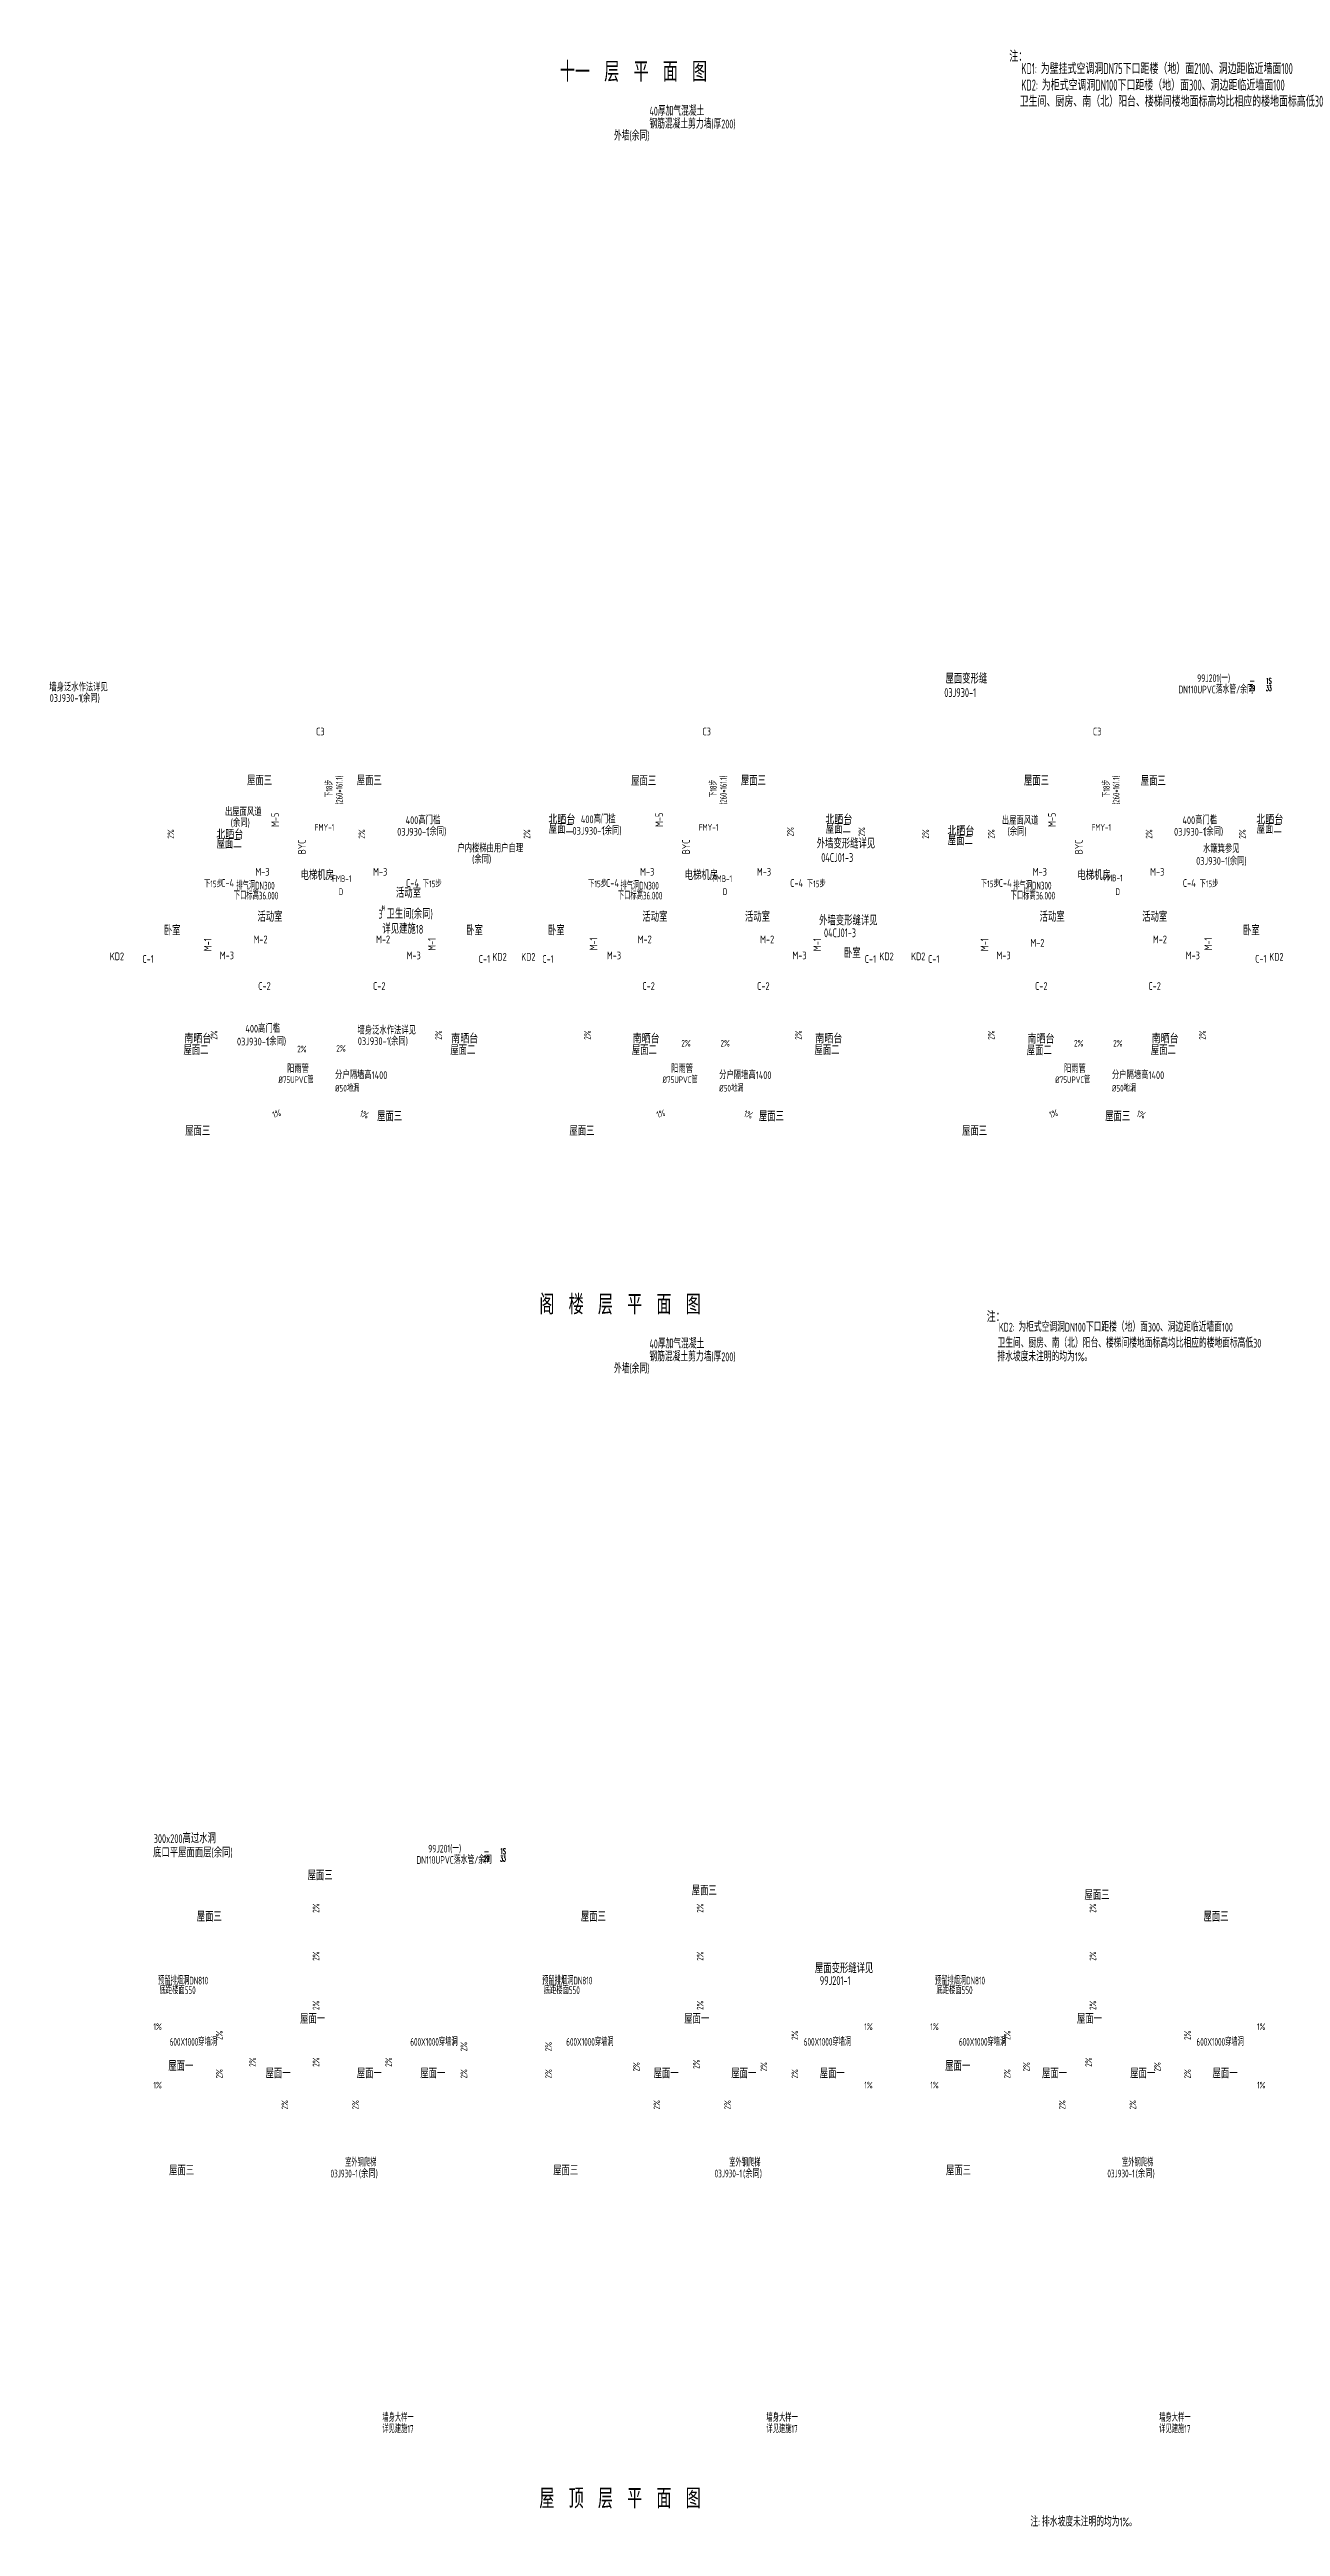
# Model space of a CAD drawing. Extents: x -726032 to 135930, y -151624 to 587044.
# Drawn here: x -137255 to -64770, y -28445 to 117460 of the extents above; entities that cross this region are included whole.
import ezdxf
from ezdxf.enums import TextEntityAlignment as Align

# ---------------------------------------------------------------- set-up
doc = ezdxf.new("R2010")
doc.units = 0
doc.header["$LTSCALE"] = 1000
doc.header["$MEASUREMENT"] = 0
doc.linetypes.add('DASH', pattern=[0.35, 0.25, -0.1])
for name, color, linetype in [('PUB_DIM', 245, 'CONTINUOUS'), ('PUB_TEXT', 142, 'CONTINUOUS'), ('引线', 213, 'CONTINUOUS'), ('排水', 245, 'CONTINUOUS'), ('空调', 245, 'CONTINUOUS'), ('窗表', 71, 'CONTINUOUS'), ('门表', 74, 'CONTINUOUS')]:
    doc.layers.add(name, color=color, linetype=linetype)
doc.styles.add('_HZST', font='txt.shx', dxfattribs={"width": 0.8, "bigfont": 'HZST.shx'})
doc.styles.add('_HZTXT', font='isocp.shx', dxfattribs={"width": 0.8, "bigfont": 'hztxt.shx'})
doc.styles.add('COMP', font='COMPLEX', dxfattribs={"bigfont": 'hztxt'})

msp = doc.modelspace()

# ---------------------------------------------------------------- texts
at = {"layer": 'PUB_DIM', "style": '_HZTXT', "width": 0.7}
for p in [(-120229.8, 67657.3), (-97609.8, 67657.3), (-74482.8, 67657.3)]:
    msp.add_text('D', height=390, dxfattribs=at).set_placement(p)
at = {"layer": 'PUB_TEXT'}
for s, height, style, width, p in [('十一 层 平 面 图', 1170, '_HZST', 0.8, (-107202.2, 115564)), ('注：', 650, '_HZTXT', 0.6, (-80737.4, 116739.3)), ('KD1: 为壁挂式空调洞DN75下口距楼（地）面2100、洞边距临近墙面100', 650, '_HZTXT', 0.6, (-80021.4, 116014.7, -29952)), (' KD2: 为柜式空调洞DN100下口距楼（地）面300、洞边距临近墙面100', 650, '_HZTXT', 0.6, (-80257.1, 115042.7, -29952)), ('40厚加气混凝土', 520, '_HZTXT', 0.65, (-101930.1, 113569.9)), ('卫生间、厨房、南（北）阳台、楼梯间楼地面标高均比相应的楼地面标高低30', 650, '_HZTXT', 0.6, (-80123.8, 114088.4, -29952)), ('外墙(余同)', 520, '_HZTXT', 0.65, (-104013.3, 112107.7)), ('钢筋混凝土剪力墙(厚200)', 520, '_HZTXT', 0.65, (-101930.1, 112809.1)), ('屋面三', 520, '_HZTXT', 0.7, (-125621.7, 74120.6)), ('屋面三', 520, '_HZTXT', 0.7, (-119163.4, 74120.6)), ('屋面三', 520, '_HZTXT', 0.7, (-103001.7, 74102.2)), ('屋面三', 520, '_HZTXT', 0.7, (-96543.4, 74115.2)), ('屋面三', 520, '_HZTXT', 0.7, (-79874.7, 74113.2)), ('屋面三', 520, '_HZTXT', 0.7, (-72994.7, 74097.3)), ('北晒台', 491.09, '_HZTXT', 0.8, (-127437.5, 70961.2)), ('北晒台', 491.09, '_HZTXT', 0.8, (-107879.9, 71843.9)), ('屋面二', 520, '_HZTXT', 0.7, (-107859.5, 71280.2)), ('北晒台', 491.09, '_HZTXT', 0.8, (-91567.7, 71843.9)), ('屋面二', 520, '_HZTXT', 0.7, (-91547.3, 71280.2)), ('北晒台', 491.09, '_HZTXT', 0.8, (-84383.3, 71162)), ('北晒台', 491.09, '_HZTXT', 0.8, (-66190.3, 71843.9)), ('屋面二', 520, '_HZTXT', 0.7, (-66169.9, 71280.2)), ('屋面二', 520, '_HZTXT', 0.7, (-127417.1, 70397.5)), ('屋面二', 520, '_HZTXT', 0.7, (-84362.9, 70598.3)), ('电梯机房', 520, '_HZTXT', 0.7, (-122473.6, 68542.1)), ('电梯机房', 520, '_HZTXT', 0.7, (-99853.6, 68542.1)), ('电梯机房', 520, '_HZTXT', 0.7, (-76726.6, 68542.1)), ('下15步', 390, '_HZTXT', 0.7, (-128158.1, 68118.2)), ('活动室 ', 520, '_HZTXT', 0.7, (-116856.4, 67501.1)), ('下15步', 390, '_HZTXT', 0.7, (-115277.5, 68118.2)), ('下15步', 390, '_HZTXT', 0.7, (-105538.1, 68118.2)), ('下15步', 390, '_HZTXT', 0.7, (-92657.5, 68118.2)), ('下15步', 390, '_HZTXT', 0.7, (-82411.1, 68118.2)), ('下15步', 390, '_HZTXT', 0.7, (-69530.5, 68118.2)), ('卧室', 520, '_HZTXT', 0.7, (-130526.6, 65287.8)), ('活动室 ', 520, '_HZTXT', 0.7, (-125010.4, 66092.1)), ('卧室', 520, '_HZTXT', 0.7, (-112725.4, 65287.8)), ('卧室', 520, '_HZTXT', 0.7, (-107906.6, 65287.8)), ('活动室 ', 520, '_HZTXT', 0.7, (-102343.6, 66092.1)), ('活动室 ', 520, '_HZTXT', 0.7, (-96304.2, 66092.1)), ('活动室 ', 520, '_HZTXT', 0.7, (-78950.7, 66092.1)), ('活动室 ', 520, '_HZTXT', 0.7, (-72911.3, 66092.1)), ('卧室', 520, '_HZTXT', 0.7, (-66978.4, 65287.8)), ('卧室', 520, '_HZTXT', 0.7, (-90472.1, 63951.2)), ('屋面二', 520, '_HZTXT', 0.7, (-129365.2, 58239.5)), ('南晒台', 491.09, '_HZTXT', 0.8, (-129316.3, 58932)), ('屋面二', 520, '_HZTXT', 0.7, (-113654, 58239.5)), ('南晒台', 491.09, '_HZTXT', 0.8, (-113605.1, 58932)), ('屋面二', 520, '_HZTXT', 0.7, (-102965.4, 58239.5)), ('南晒台', 491.09, '_HZTXT', 0.8, (-102916.6, 58932)), ('屋面二', 520, '_HZTXT', 0.7, (-92212.1, 58239.5)), ('南晒台', 491.09, '_HZTXT', 0.8, (-92163.3, 58932)), ('屋面二', 520, '_HZTXT', 0.7, (-79714.2, 58221.3)), ('南晒台', 491.09, '_HZTXT', 0.8, (-79665.4, 58913.8)), ('屋面二', 520, '_HZTXT', 0.7, (-72401.9, 58239.5)), ('南晒台', 491.09, '_HZTXT', 0.8, (-72353.1, 58932)), ('屋面三', 520, '_HZTXT', 0.7, (-129264.6, 53482.6)), ('屋面三', 520, '_HZTXT', 0.7, (-117966, 54340.4)), ('屋面三', 520, '_HZTXT', 0.7, (-106644.6, 53482.6)), ('屋面三', 520, '_HZTXT', 0.7, (-95483.3, 54340.4)), ('屋面三', 520, '_HZTXT', 0.7, (-83517.6, 53482.6)), ('屋面三', 520, '_HZTXT', 0.7, (-75093, 54340.4)), ('阁 楼 层 平 面 图', 1170, '_HZST', 0.8, (-108410.9, 42949.4)), ('注：', 650, '_HZTXT', 0.6, (-82065.6, 42496.3)), (' KD2: 为柜式空调洞DN100下口距楼（地）面300、洞边距临近墙面100', 520, '_HZTXT', 0.65, (-81569.7, 41937.3, -29952)), ('40厚加气混凝土', 520, '_HZTXT', 0.65, (-101930.1, 40955.3)), ('卫生间、厨房、南（北）阳台、楼梯间楼地面标高均比相应的楼地面标高低30', 520, '_HZTXT', 0.65, (-81432.3, 40994.8, -29952)), ('外墙(余同)', 520, '_HZTXT', 0.65, (-104013.3, 39493.2)), ('钢筋混凝土剪力墙(厚200)', 520, '_HZTXT', 0.65, (-101930.1, 40194.5)), ('排水坡度未注明的均为1%。', 520, '_HZTXT', 0.65, (-81440.3, 40194, -29952)), ('屋面三', 520, '_HZTXT', 0.7, (-122058, 9626.6)), ('屋面三', 520, '_HZTXT', 0.7, (-99438, 8733.2)), ('屋面三', 520, '_HZTXT', 0.7, (-76311, 8466.4)), ('屋面三', 520, '_HZTXT', 0.7, (-128588.6, 7196.6)), ('屋面三', 520, '_HZTXT', 0.7, (-105968.6, 7196.6)), ('屋面三', 520, '_HZTXT', 0.7, (-69300.6, 7196.6)), ('屋面一', 520, '_HZTXT', 0.7, (-122499.9, 1178.2)), ('屋面一', 520, '_HZTXT', 0.7, (-99879.9, 1178.2)), ('屋面一', 520, '_HZTXT', 0.7, (-76752.9, 1178.2)), ('屋面一', 520, '_HZTXT', 0.7, (-130262.6, -1600.8)), ('屋面一', 520, '_HZTXT', 0.7, (-84515.6, -1600.8)), ('屋面一', 520, '_HZTXT', 0.7, (-124535.1, -2035.8)), ('屋面一', 520, '_HZTXT', 0.7, (-119162.7, -2035.8)), ('屋面一', 520, '_HZTXT', 0.7, (-115422.1, -2035.8)), ('屋面一', 520, '_HZTXT', 0.7, (-101683.2, -2035.8)), ('屋面一', 520, '_HZTXT', 0.7, (-97109.1, -2035.8)), ('屋面一', 520, '_HZTXT', 0.7, (-91899.6, -2035.8)), ('屋面一', 520, '_HZTXT', 0.7, (-78812.4, -2035.8)), ('屋面一', 520, '_HZTXT', 0.7, (-73619.1, -2035.8)), ('屋面一', 520, '_HZTXT', 0.7, (-68772.6, -2035.8)), ('屋面三', 520, '_HZTXT', 0.7, (-130214.3, -7754.9)), ('屋面三', 520, '_HZTXT', 0.7, (-107594.3, -7754.9)), ('屋面三', 520, '_HZTXT', 0.7, (-84467.3, -7754.9)), ('屋 顶 层 平 面 图', 1170, '_HZST', 0.8, (-108410.9, -27381.6)), ('注: ', 520, '_HZTXT', 0.65, (-79494.9, -28442.8, -29952)), ('排水坡度未注明的均为1%。', 520, '_HZTXT', 0.65, (-78810, -28440.3, -29952))]:
    msp.add_text(s, height=height, dxfattribs=dict(at, style=style, width=width)).set_placement(p)
at = {"layer": 'PUB_TEXT', "style": '_HZTXT', "width": 0.65}
for s, p in [('下18步', (-120591.2, 73410.9)), ('(260*161.1)', (-119998.9, 72990.5)), ('下18步', (-97971.2, 73410.9)), ('(260*161.1)', (-97378.9, 72990.5)), ('下18步', (-74818.2, 73410.9)), ('(260*161.1)', (-74251.9, 72990.5))]:
    msp.add_text(s, height=390, rotation=90, dxfattribs=at).set_placement(p)
at = {"layer": '引线', "style": '_HZTXT'}
for s, height, width, p in [('屋面变形缝', 520, 0.7, (-84494.7, 80122.6)), ('99J201(一)', 455, 0.65, (-69676.3, 80197.6)), ('墙身泛水作法详见', 455, 0.7, (-137266, 79658.5)), ('03J930-1', 455, 0.7, (-137248.7, 79032.9)), ('(余同)', 455, 0.7, (-135418.8, 79015.3)), ('03J930-1', 520, 0.7, (-84567, 79320.7)), ('DN110UPVC落水管/余同', 455, 0.65, (-70782.4, 79531.6)), ('出屋面风道', 455, 0.7, (-126922.8, 72315.2)), ('(余同)', 455, 0.7, (-126586.8, 71665.1)), ('03J930-1', 455, 0.7, (-116782.2, 71155.3)), ('400高门槛', 455, 0.7, (-116289.1, 71832.9)), ('(余同)', 455, 0.7, (-115014.1, 71165.1)), ('03J930-1', 455, 0.7, (-106461.4, 71210.5)), ('400高门槛', 455, 0.7, (-105968.3, 71888)), ('(余同)', 455, 0.7, (-104693.3, 71220.3)), ('出屋面风道', 455, 0.7, (-81175.8, 71811.2)), ('(余同)', 455, 0.7, (-80839.8, 71161.1)), ('03J930-1', 455, 0.7, (-71035.2, 71155.3)), ('400高门槛', 455, 0.7, (-70542.1, 71832.9)), ('(余同)', 455, 0.7, (-69267.1, 71165.1)), ('户内楼梯由用户自理', 455, 0.7, (-113235.2, 70175.8)), ('外墙变形缝详见', 520, 0.7, (-92075.6, 70404.8)), ('04CJ01-3  ', 520, 0.7, (-91815.3, 69605.7)), ('水簸箕参见', 455, 0.7, (-69328.4, 70148.6)), ('(余同)', 455, 0.7, (-112370.8, 69526.2)), ('03J930-1', 455, 0.7, (-69734.8, 69435.9)), ('(余同)', 455, 0.7, (-67886.1, 69418.3, -11426.6)), ('下口标高36.000', 455, 0.6, (-126406, 67391.7)), ('排气洞DN300', 455, 0.6, (-126253.5, 67979.9)), ('下口标高36.000', 455, 0.6, (-103786, 67391.7)), ('排气洞DN300', 455, 0.6, (-103633.5, 67979.9)), ('下口标高36.000', 455, 0.6, (-80659, 67391.7)), ('排气洞DN300', 455, 0.6, (-80506.5, 67979.9)), ('3 卫生间(余同)', 520, 0.7, (-117884, 66267.5)), ('#', 325, 0.7, (-117709.7, 66731.8)), ('详见建施18', 520, 0.7, (-117655.4, 65381.4)), ('外墙变形缝详见', 520, 0.7, (-91934.1, 65874.7)), ('04CJ01-3  ', 520, 0.7, (-91649.7, 65171.5)), ('400高门槛', 455, 0.7, (-125724.2, 59554.4)), ('墙身泛水作法详见', 455, 0.7, (-119120.4, 59447.9)), ('03J930-1', 455, 0.7, (-126217.2, 58794.2)), ('(余同)', 455, 0.7, (-124449.1, 58803.9)), ('03J930-1', 455, 0.7, (-119103.1, 58822.2)), ('(余同)', 455, 0.7, (-117273.2, 58804.6)), ('%%C75UPVC管', 390, 0.7, (-123778.3, 56579.4)), ('阳雨管', 455, 0.7, (-123270.3, 57189.8)), ('分户隔墙高1400', 455, 0.7, (-120438.9, 56818.4)), ('%%C75UPVC管', 390, 0.7, (-101158.3, 56579.4)), ('阳雨管', 455, 0.7, (-100650.3, 57189.8)), ('分户隔墙高1400', 455, 0.7, (-97818.9, 56818.4)), ('%%C75UPVC管', 390, 0.7, (-78031.3, 56579.4)), ('阳雨管', 455, 0.7, (-77523.3, 57189.8)), ('分户隔墙高1400', 455, 0.7, (-74691.9, 56818.4)), ('%%C50地漏', 390, 0.7, (-120438.9, 56078.9)), ('%%C50地漏', 390, 0.7, (-97818.9, 56078.9)), ('%%C50地漏', 390, 0.7, (-74691.9, 56078.9)), ('300x200高过水洞', 520, 0.7, (-131123.6, 11811.9)), ('99J201(一)', 455, 0.65, (-114958.4, 11253.7)), ('底口平屋面面层(余同)', 520, 0.7, (-131157.4, 10973.7)), ('DN110UPVC落水管/余同', 455, 0.65, (-115650.7, 10587.7)), ('屋面变形缝详见', 520, 0.7, (-92183.5, 4155.2)), ('预留排烟洞DN810', 455, 0.6, (-130866.3, 3480.4)), ('底距楼面550', 455, 0.6, (-130769.9, 2919.5)), ('预留排烟洞DN810', 455, 0.6, (-108246.3, 3480.4)), ('底距楼面550', 455, 0.6, (-108149.9, 2919.5)), ('99J201-1', 520, 0.7, (-91899.1, 3452.1)), ('预留排烟洞DN810', 455, 0.6, (-85119.3, 3480.4)), ('底距楼面550', 455, 0.6, (-85022.9, 2919.5)), ('600X1000穿墙洞', 455, 0.6, (-130179.9, -126.9)), ('600X1000穿墙洞', 455, 0.6, (-116011.7, -126.9)), ('600X1000穿墙洞', 455, 0.6, (-106828.8, -126.9)), ('600X1000穿墙洞', 455, 0.6, (-92839.9, -126.9)), ('600X1000穿墙洞', 455, 0.6, (-83701.8, -126.9)), ('600X1000穿墙洞', 455, 0.6, (-69712.9, -126.9)), ('室外钢爬梯', 455, 0.6, (-119849.8, -7236.3)), ('室外钢爬梯', 455, 0.6, (-97229.8, -7236.3)), ('室外钢爬梯', 455, 0.6, (-74102.8, -7236.3)), ('03J930-1', 455, 0.6, (-120707.4, -7883.2)), ('(余同)', 455, 0.7, (-119042.8, -7899.5)), ('03J930-1', 455, 0.6, (-98087.4, -7883.2)), ('(余同)', 455, 0.7, (-96422.8, -7899.5)), ('03J930-1', 455, 0.6, (-74960.4, -7883.2)), ('(余同)', 455, 0.7, (-73295.8, -7899.5)), ('墙身大样一', 455, 0.6, (-117657.4, -22265.8)), ('墙身大样一', 455, 0.6, (-95037.4, -22265.8)), ('墙身大样一', 455, 0.6, (-71910.4, -22265.8)), ('详见建施17', 455, 0.6, (-117657.4, -22928.7)), ('详见建施17', 455, 0.6, (-95037.4, -22928.7)), ('详见建施17', 455, 0.6, (-71910.4, -22928.7))]:
    msp.add_text(s, height=height, dxfattribs=dict(at, width=width)).set_placement(p)
at = {"layer": '引线', "style": 'COMP'}
for tag, text, width, p, p2 in [('1S', '1', 0.724138, (-65619.7, 80105.3), (-65288.2, 80105.3)), ('29', '-', 0.617647, (-66594.7, 79676.3), (-66263.2, 79676.3)), ('-', '1', 1.166667, (-66594.7, 80105.3), (-66263.2, 80105.3)), ('33', '-', 0.636364, (-65619.7, 79676.3), (-65288.2, 79676.3)), ('29', '-', 0.617647, (-111691.8, 10732.5), (-111360.3, 10732.5)), ('-', '1', 1.166667, (-111691.8, 11161.5), (-111360.3, 11161.5)), ('33', '-', 0.636364, (-110716.8, 10732.5), (-110385.3, 10732.5)), ('1S', '1', 0.724138, (-110716.8, 11161.5), (-110385.3, 11161.5))]:
    msp.add_attdef(tag, text=text, height=331.5, dxfattribs=dict(at, width=width)).set_placement(p, p2, align=Align.FIT)
at = {"layer": '排水', "style": '_HZTXT', "width": 0.7}
for s, rotation, p in [('2%', 90, (-93435, 71106.4)), ('2%', 90, (-89226.1, 71106.4)), ('2%', 90, (-129917.8, 70974.7)), ('2%', 90, (-118670.5, 70974.7)), ('2%', 90, (-108947.3, 70974.7)), ('2%', 90, (-85469.7, 70974.7)), ('2%', 90, (-81606.8, 70974.7)), ('2%', 90, (-72310.5, 70974.7)), ('2%', 90, (-66820.6, 70974.7)), ('2%', 90, (-127372.4, 59131.6)), ('2%', 90, (-114151.8, 59131.6)), ('2%', 90, (-105385.3, 59131.6)), ('2%', 90, (-92960.1, 59131.6)), ('2%', 90, (-81606.8, 59131.6)), ('2%', 90, (-69169.4, 59131.6)), ('1%', 18.224825, (-124051.8, 54515.1)), ('1%', 341.775175, (-119018.1, 54626.1)), ('1%', 18.224825, (-101431.8, 54515.1)), ('1%', 341.775175, (-96398.1, 54626.1)), ('1%', 18.224825, (-78304.8, 54515.1)), ('1%', 341.775175, (-73271.1, 54626.1)), ('2%', 90, (-121368.4, 7704.9)), ('2%', 90, (-98748.4, 7704.9)), ('2%', 90, (-75621.4, 7704.9)), ('2%', 90, (-121368.4, 4878.4)), ('2%', 90, (-98748.4, 4878.4)), ('2%', 90, (-75621.4, 4878.4)), ('2%', 90, (-121368.4, 1980.2)), ('2%', 90, (-98748.4, 1980.2)), ('2%', 90, (-75621.4, 1980.2)), ('2%', 90, (-127063.7, 214.8)), ('2%', 90, (-93171.9, 214.8)), ('2%', 90, (-80667.2, 214.8)), ('2%', 90, (-70044.9, 214.8)), ('2%', 90, (-125110.1, -1366.1)), ('2%', 90, (-121368.4, -1366.1)), ('2%', 90, (-117096, -1366.1)), ('2%', 90, (-112660.5, -453.6)), ('2%', 90, (-107677.3, -453.6)), ('2%', 90, (-102505.8, -1644.3)), ('2%', 90, (-98971.4, -1489.9)), ('2%', 90, (-94996.7, -1644.3)), ('2%', 90, (-79534.6, -1644.3)), ('2%', 90, (-75875.1, -1366.1)), ('2%', 90, (-71828.3, -1644.3)), ('2%', 90, (-127063.7, -2052.3)), ('2%', 90, (-112660.5, -2052.3)), ('2%', 90, (-107677.3, -2052.3)), ('2%', 90, (-93171.9, -2052.3)), ('2%', 90, (-80667.2, -2052.3)), ('2%', 90, (-70044.9, -2052.3)), ('2%', 90, (-123205.5, -3877)), ('2%', 90, (-119042.2, -3877)), ('2%', 90, (-101299.2, -3877)), ('2%', 90, (-97135.9, -3877)), ('2%', 90, (-77428.3, -3877)), ('2%', 90, (-73265, -3877))]:
    msp.add_text(s, height=390, rotation=rotation, dxfattribs=at).set_placement(p)
for s, p in [('2%', (-122667.8, 58391.5)), ('2%', (-120364.3, 58428.1)), ('2%', (-100047.8, 58730.6)), ('2%', (-97744.3, 58730.6)), ('2%', (-76920.8, 58730.6)), ('2%', (-74617.3, 58730.6)), ('1%', (-131136.2, 803.2)), ('1%', (-89276, 803.2)), ('1%', (-85389.2, 803.2)), ('1%', (-66149, 803.2)), ('1%', (-131136.2, -2641)), ('1%', (-89276, -2641)), ('1%', (-85389.2, -2641)), ('1%', (-66149, -2641))]:
    msp.add_text(s, height=390, dxfattribs=at).set_placement(p)
at = {"layer": '空调', "linetype": 'DASH', "ltscale": 0.5, "style": '_HZTXT', "width": 0.7}
for p in [(-133704.9, 63815.9), (-111174.7, 63785.3), (-109478.8, 63785.3), (-88385.8, 63815.9), (-86520.7, 63815.9), (-65427.7, 63785.3)]:
    msp.add_text('KD2', height=455, dxfattribs=at).set_placement(p)
at = {"layer": '窗表', "style": '_HZTXT', "width": 0.7}
for s, p in [('C3', (-121563.3, 77060.2)), ('C3', (-98810.8, 77060.2)), ('C3', (-75816.3, 77060.2)), ('C-4', (-127153.3, 68138.7)), ('C-4', (-116264.1, 68135)), ('C-4', (-104486.1, 68135)), ('C-4', (-93644.1, 68135)), ('C-4', (-81359.1, 68135)), ('C-4', (-70517.1, 68135)), ('C-1', (-131792.5, 63658.8)), ('C-1', (-111985.7, 63658.8)), ('C-1', (-108242.4, 63658.8)), ('C-1', (-89251.4, 63658.8)), ('C-1', (-85521.7, 63658.8)), ('C-1', (-66257.6, 63673.1)), ('C-2', (-124968.9, 62068.1)), ('C-2', (-118208.9, 62068.1)), ('C-2', (-102348.9, 62068.1)), ('C-2', (-95588.9, 62068.1)), ('C-2', (-79221.9, 62068.1)), ('C-2', (-72548.3, 62068.1))]:
    msp.add_text(s, height=455, dxfattribs=at).set_placement(p)
at = {"layer": '门表', "style": '_HZTXT', "width": 0.7}
for s, p in [('M-5', (-123744.4, 71664.5)), ('M-5', (-101124.4, 71664.5)), ('M-5', (-77997.4, 71664.5)), ('BYC', (-122167.8, 70051.9)), ('BYC', (-99547.8, 70051.9)), ('BYC', (-76420.8, 70051.9)), ('M-1', (-127715.4, 64350.1)), ('M-1', (-114517, 64372)), ('M-1', (-104995.8, 64396.9)), ('M-1', (-91825.3, 64350.1)), ('M-1', (-81968.4, 64350.1)), ('M-1', (-68797.9, 64396.9))]:
    msp.add_text(s, height=455, rotation=90, dxfattribs=at).set_placement(p)
for s, height, p in [('FMY-1', 390, (-121635.6, 71447.3)), ('FMY-1', 390, (-99015.6, 71447.3)), ('FMY-1', 390, (-75888.6, 71447.3)), ('M-3', 455, (-125135.3, 68798.7)), ('FMB-1', 390, (-120608.7, 68426.6)), ('M-3', 455, (-118203, 68798.7)), ('M-3', 455, (-102477.8, 68798.7)), ('FMB-1', 390, (-98188, 68426.6)), ('M-3', 455, (-95601, 68798.7)), ('M-3', 455, (-79359.2, 68798.7)), ('FMB-1', 390, (-75196, 68466.4)), ('M-3', 455, (-72442, 68798.7)), ('M-3', 455, (-127231.1, 63872.6)), ('M-2', 455, (-125243.3, 64816.6)), ('M-2', 455, (-118028.5, 64816.6)), ('M-3', 455, (-116230.8, 63872.6)), ('M-3', 455, (-104433.8, 63872.6)), ('M-2', 455, (-102623.3, 64816.6)), ('M-2', 455, (-95408.5, 64816.6)), ('M-3', 455, (-93510.6, 63872.6)), ('M-3', 455, (-81493.4, 63872.6)), ('M-2', 455, (-79496.3, 64611.7)), ('M-2', 455, (-72281.5, 64816.6)), ('M-3', 455, (-70351.5, 63872.6))]:
    msp.add_text(s, height=height, dxfattribs=at).set_placement(p)

doc.saveas('drawing.dxf')
